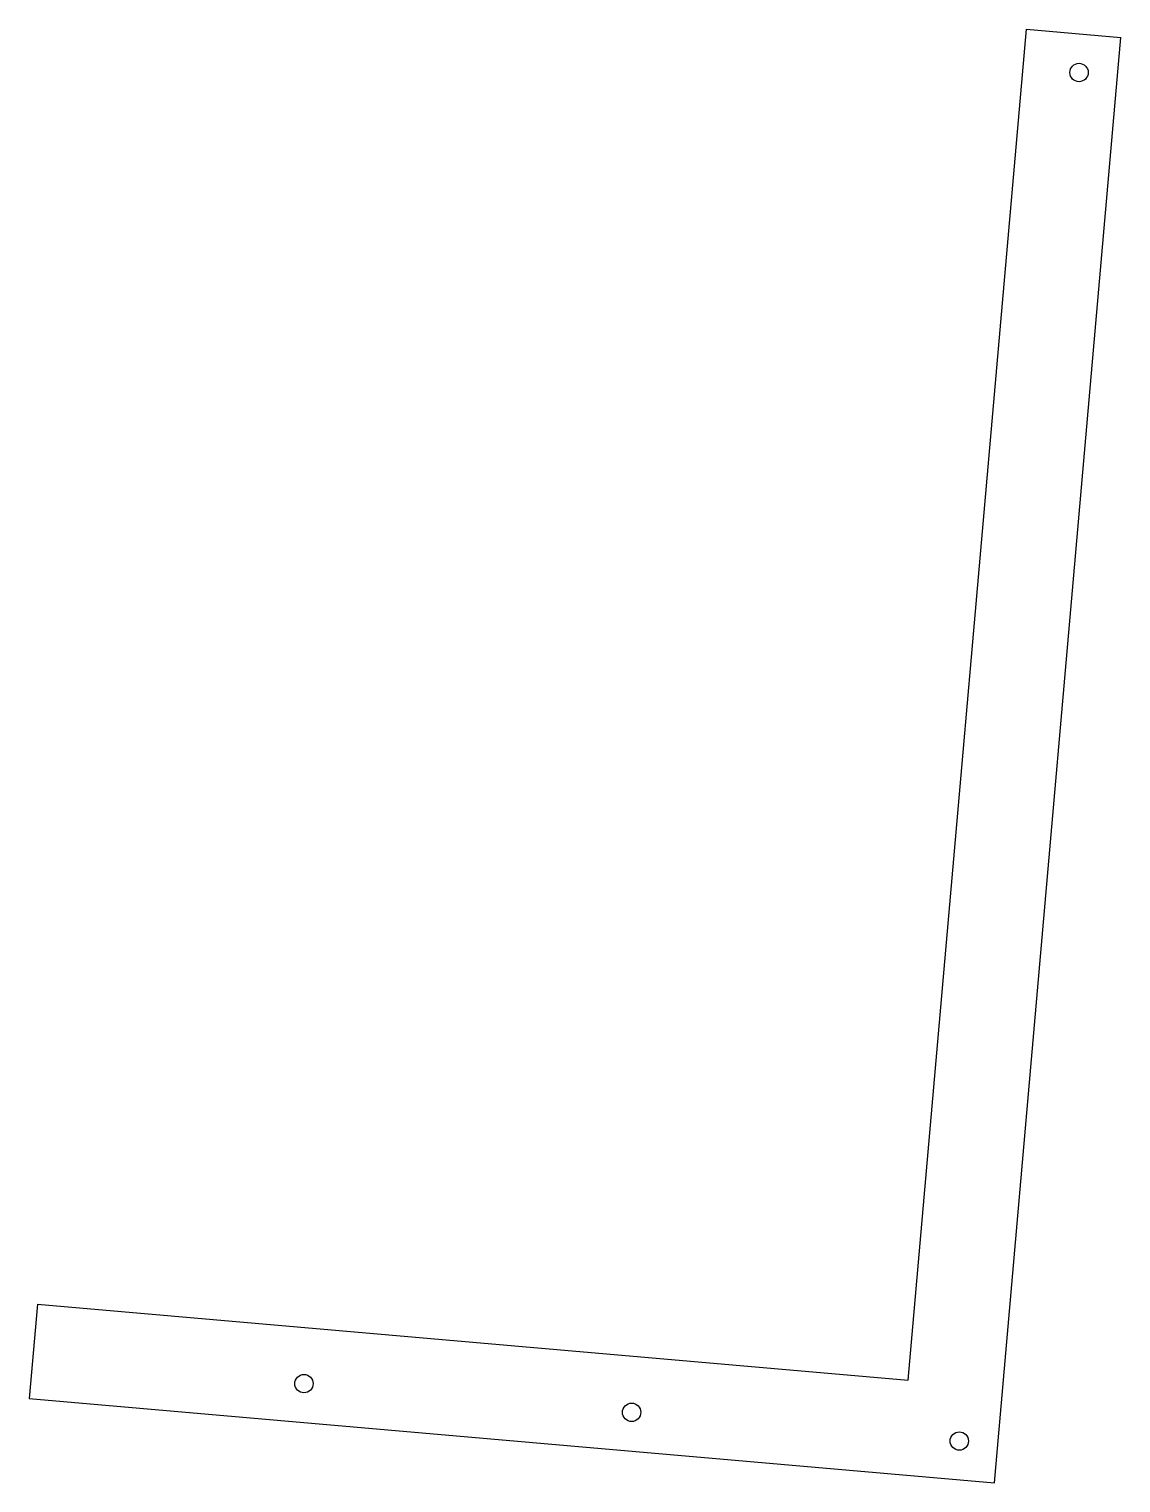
# Model space of a CAD drawing. Header units: millimetres. Extents: x -260 to 305, y -397 to 354.
import ezdxf

# ---------------------------------------------------------------- set-up
doc = ezdxf.new("R2010")
doc.units = ezdxf.units.MM

msp = doc.modelspace()

# ---------------------------------------------------------------- linework, layer by layer
at = {"color": 7, "linetype": 'Continuous', "lineweight": 25}
for p, q in [((194.94, -344.3), (256.03, 354.03)), ((256.03, 354.03), (304.85, 349.76)), ((239.48, -397.38), (304.85, 349.76)), ((-255.24, -304.91), (-259.51, -353.73)), ((-255.24, -304.91), (194.94, -344.3)), ((-259.51, -353.73), (239.48, -397.38))]:
    msp.add_line(p, q, dxfattribs=at)
for centre in [(283.18, 331.58), (-117.41, -346.08), (51.95, -360.9), (221.3, -375.72)]:
    msp.add_circle(centre, 4.75, dxfattribs=at)

doc.saveas('drawing.dxf')
